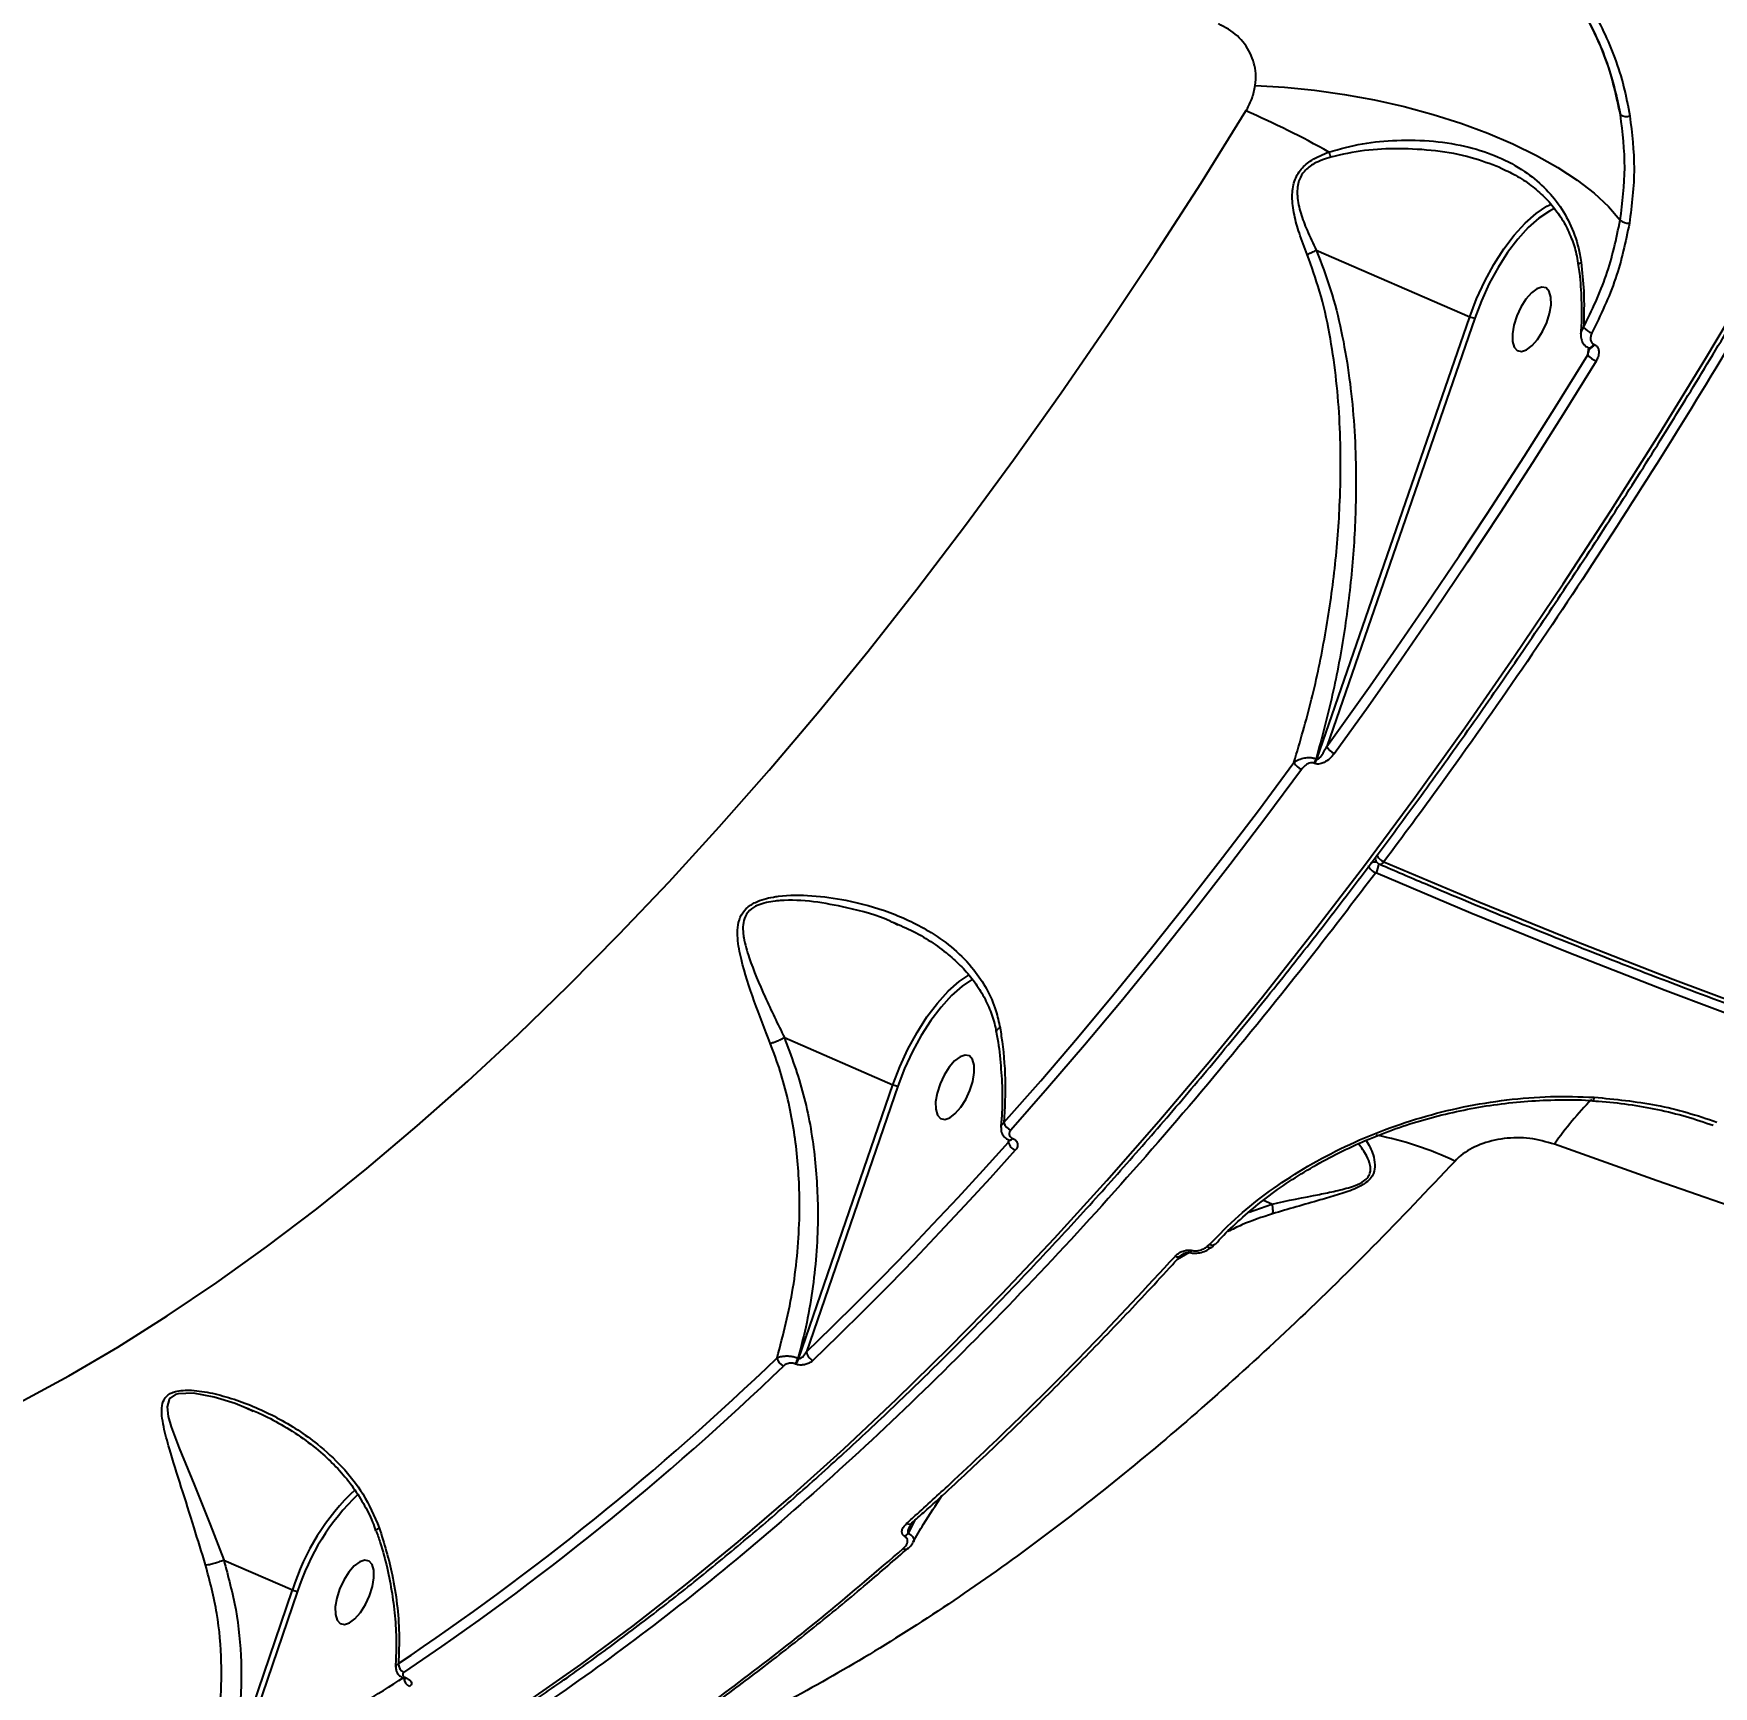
# Model space of a CAD drawing. Header units: millimetres. Extents: x -4153 to 4002, y -5023 to 3197.
# Drawn here: x -69.8 to 149.3, y -2359.2 to -2143.7 of the extents above; entities that cross this region are included whole.
import ezdxf

# ---------------------------------------------------------------- set-up
doc = ezdxf.new("R2010")
doc.units = ezdxf.units.MM
for name, color, linetype in [('DIKOM_ОБЪЕКТ', 7, 'Continuous'), ('DIKOM_РАЗМЕР_ЗОНА', 7, 'Continuous'), ('DIKOM_РАЗМЕР_ОБЪЕКТА', 7, 'Continuous')]:
    doc.layers.add(name, color=color, linetype=linetype)
doc.styles.add('style1', font='arialbd.ttf', dxfattribs={"width": 0.8})
doc.dimstyles.new('1-50', dxfattribs={"dimtxt": 300, "dimasz": 200, "dimexe": 100, "dimexo": 0, "dimgap": 100, "dimtad": 1, "dimtxsty": 'style1', "dimcen": 200, "dimclrd": 7, "dimclre": 7, "dimclrt": 7, "dimadec": 1, "dimazin": 2, "dimtfac": 1, "dimtmove": 0, "dimatfit": 2, "dimfxl": 0, "dimlwd": 25, "dimlwe": 18, "dimarcsym": 0})

# ---------------------------------------------------------------- blocks, each defined once
blk = doc.blocks.new('*D9')
at = {"layer": 'Defpoints', "color": 0, "transparency": 16777216}
for p in [(2370.19, 1747.32), (-2106.31, -2974.61), (1195.51, -2974.61)]:
    blk.add_point(p, dxfattribs=at)
at = {"layer": 'DIKOM_РАЗМЕР_ОБЪЕКТА', "color": 7, "lineweight": 18, "transparency": 16777216}
for p, q in [((2370.19, 1747.32), (-2206.31, 1747.32)), ((1195.51, -2974.61), (-2206.31, -2974.61))]:
    blk.add_line(p, q, dxfattribs=at)
at = {"layer": 'DIKOM_РАЗМЕР_ОБЪЕКТА', "color": 7, "lineweight": 25, "transparency": 16777216}
blk.add_line((-2106.31, 1547.32), (-2106.31, -2774.61), dxfattribs=at)
at = {"layer": 'DIKOM_РАЗМЕР_ОБЪЕКТА', "color": 7, "transparency": 16777216}
for points in [[(-2139.64, 1547.32), (-2072.98, 1547.32), (-2106.31, 1747.32)], [(-2139.64, -2774.61), (-2072.98, -2774.61), (-2106.31, -2974.61)]]:
    blk.add_solid(points, dxfattribs=at)
at = {"layer": 'DIKOM_РАЗМЕР_ОБЪЕКТА', "color": 7, "transparency": 16777216, "insert": (-2359.48, -612.26), "char_height": 300, "attachment_point": 5, "rotation": 90, "style": 'style1'}
blk.add_mtext('{\\fArial|b0|i0|c204|p34;4700}', dxfattribs=at)
blk = doc.blocks.new('*D10')
at = {"layer": 'Defpoints', "color": 0, "transparency": 16777216}
for p in [(4001.69, -909.96), (-3216.31, -1859.46), (4001.69, -4923)]:
    blk.add_point(p, dxfattribs=at)
at = {"layer": 'DIKOM_РАЗМЕР_ЗОНА', "color": 7, "lineweight": 18, "transparency": 16777216}
for p, q in [((4001.69, -909.96), (4001.69, -5023)), ((-3216.31, -1859.46), (-3216.31, -5023))]:
    blk.add_line(p, q, dxfattribs=at)
at = {"layer": 'DIKOM_РАЗМЕР_ЗОНА', "color": 7, "lineweight": 25, "transparency": 16777216}
blk.add_line((-3016.31, -4923), (3801.69, -4923), dxfattribs=at)
at = {"layer": 'DIKOM_РАЗМЕР_ЗОНА', "color": 7, "transparency": 16777216}
for points in [[(-3016.31, -4889.67), (-3016.31, -4956.33), (-3216.31, -4923)], [(3801.69, -4889.67), (3801.69, -4956.33), (4001.69, -4923)]]:
    blk.add_solid(points, dxfattribs=at)
at = {"layer": 'DIKOM_РАЗМЕР_ЗОНА', "color": 7, "transparency": 16777216, "insert": (392.69, -4669.83), "char_height": 300, "attachment_point": 5, "style": 'style1'}
blk.add_mtext('{\\fArial|b0|i0|c204|p34;7200}', dxfattribs=at)
blk = doc.blocks.new('*D11')
at = {"layer": 'Defpoints', "color": 0, "transparency": 16777216}
for p in [(2631.36, 3197.31), (-3702.81, -4429.79), (2071.05, -4429.79)]:
    blk.add_point(p, dxfattribs=at)
at = {"layer": 'DIKOM_РАЗМЕР_ЗОНА', "color": 7, "lineweight": 18, "transparency": 16777216}
for p, q in [((2631.36, 3197.31), (-3802.81, 3197.31)), ((2071.05, -4429.79), (-3802.81, -4429.79))]:
    blk.add_line(p, q, dxfattribs=at)
at = {"layer": 'DIKOM_РАЗМЕР_ЗОНА', "color": 7, "lineweight": 25, "transparency": 16777216}
blk.add_line((-3702.81, 2997.31), (-3702.81, -4229.79), dxfattribs=at)
at = {"layer": 'DIKOM_РАЗМЕР_ЗОНА', "color": 7, "transparency": 16777216}
for points in [[(-3736.14, 2997.31), (-3669.48, 2997.31), (-3702.81, 3197.31)], [(-3736.14, -4229.79), (-3669.48, -4229.79), (-3702.81, -4429.79)]]:
    blk.add_solid(points, dxfattribs=at)
at = {"layer": 'DIKOM_РАЗМЕР_ЗОНА', "color": 7, "transparency": 16777216, "insert": (-3955.98, -616.24), "char_height": 300, "attachment_point": 5, "rotation": 90, "style": 'style1'}
blk.add_mtext('{\\fArial|b0|i0|c204|p34;7600}', dxfattribs=at)
blk = doc.blocks.new('*D12')
at = {"layer": 'Defpoints', "color": 0, "transparency": 16777216}
for p in [(-1688.31, 690.56), (2486.69, 690.56), (-1688.31, -3442.2)]:
    blk.add_point(p, dxfattribs=at)
at = {"layer": 'DIKOM_РАЗМЕР_ОБЪЕКТА', "color": 7, "lineweight": 18, "transparency": 16777216}
for p, q in [((-1688.31, 690.56), (-1688.31, -3542.2)), ((2486.69, 690.56), (2486.69, -3542.2))]:
    blk.add_line(p, q, dxfattribs=at)
at = {"layer": 'DIKOM_РАЗМЕР_ОБЪЕКТА', "color": 7, "lineweight": 25, "transparency": 16777216}
blk.add_line((2286.69, -3442.2), (-1488.31, -3442.2), dxfattribs=at)
at = {"layer": 'DIKOM_РАЗМЕР_ОБЪЕКТА', "color": 7, "transparency": 16777216}
for points in [[(-1488.31, -3408.87), (-1488.31, -3475.54), (-1688.31, -3442.2)], [(2286.69, -3408.87), (2286.69, -3475.54), (2486.69, -3442.2)]]:
    blk.add_solid(points, dxfattribs=at)
at = {"layer": 'DIKOM_РАЗМЕР_ОБЪЕКТА', "color": 7, "transparency": 16777216, "insert": (399.19, -3189.03), "char_height": 300, "attachment_point": 5, "style": 'style1'}
blk.add_mtext('{\\fArial|b0|i0|c204|p34;4175}', dxfattribs=at)

msp = doc.modelspace()

# ---------------------------------------------------------------- linework, layer by layer
at = {"layer": 'DIKOM_ОБЪЕКТ', "color": 7, "linetype": 'Continuous'}
for p, q in [((127.75, -2166.137), (128.154, -2165.937)), ((97.465, -2171.99), (117.477, -2180.657)), ((97.537, -2238.34), (117.477, -2180.657)), ((118.121, -2180.843), (98.823, -2236.671)), ((132.875, -2185.633), (133.009, -2184.732)), ((132.985, -2184.721), (133.057, -2184.752)), ((133.047, -2184.75), (133.057, -2184.753)), ((133.057, -2184.752), (133.081, -2184.761)), ((133.643, -2184.249), (133.715, -2184.281)), ((97.248, -2238.902), (97.147, -2238.859)), ((97.437, -2238.297), (97.537, -2238.34)), ((42.902, -2259.979), (42.224, -2259.638)), ((28.098, -2274.644), (42.26, -2280.778)), ((29.983, -2316.446), (42.26, -2280.778)), ((42.905, -2280.962), (30.979, -2315.61)), ((133.537, -2282.794), (133.533, -2282.794)), ((57.313, -2288.281), (57.358, -2287.971)), ((57.374, -2288.003), (57.401, -2288.015)), ((57.852, -2287.778), (57.879, -2287.79)), ((88.705, -2297.377), (91.677, -2296.34)), ((91.677, -2296.34), (90.564, -2295.857)), ((83.247, -2301.889), (83.575, -2301.59)), ((80.896, -2302.647), (79.302, -2303.586)), ((29.531, -2317.197), (29.446, -2317.16)), ((29.898, -2316.409), (29.983, -2316.446)), ((-41.18, -2323.387), (-42.105, -2322.973)), ((45.114, -2337.562), (44.233, -2339.232)), ((44.272, -2341.218), (44.303, -2341.188)), ((-45.024, -2342.747), (-36.039, -2346.638)), ((-44.423, -2371.141), (-36.039, -2346.638)), ((-35.393, -2346.821), (-43.626, -2370.88)), ((-21.532, -2358.181), (-21.486, -2358.201)), ((-21.243, -2358.123), (-21.198, -2358.143))]:
    msp.add_line(p, q, dxfattribs=at)
at = {"layer": 'DIKOM_ОБЪЕКТ', "color": 7, "linetype": 'Continuous', "flags": 128}
for points in [[(89.506, -2150.53), (93.333, -2150.742), (97.226, -2151.126), (101.147, -2151.679), (105.056, -2152.395), (108.915, -2153.268), (112.687, -2154.288), (116.334, -2155.445), (119.819, -2156.729), (123.109, -2158.126), (126.171, -2159.623), (128.975, -2161.204), (131.493, -2162.855), (133.7, -2164.559), (135.575, -2166.299), (137.099, -2168.057)], [(-71.557, -2322.151), (-65.221, -2318.721), (-58.834, -2314.978), (-52.401, -2310.926), (-45.93, -2306.567), (-39.425, -2301.906), (-32.894, -2296.947), (-26.341, -2291.695), (-19.773, -2286.155), (-13.196, -2280.332), (-6.617, -2274.231), (-0.04, -2267.859), (6.526, -2261.22), (13.077, -2254.321), (19.606, -2247.169), (26.108, -2239.77), (32.576, -2232.132), (39.004, -2224.26), (45.386, -2216.163), (51.716, -2207.848), (57.989, -2199.323), (64.198, -2190.595), (70.338, -2181.673), (76.403, -2172.566), (82.387, -2163.281), (88.285, -2153.827)], [(117.477, -2180.657), (118.373, -2178.309), (119.427, -2176.02), (120.615, -2173.843), (121.909, -2171.829), (123.279, -2170.024), (124.692, -2168.472), (126.117, -2167.209), (127.518, -2166.263), (127.75, -2166.137)], [(128.565, -2166.527), (127.858, -2166.884), (126.498, -2167.801), (125.117, -2169.027), (123.747, -2170.532), (122.418, -2172.282), (121.164, -2174.235), (120.012, -2176.347), (118.99, -2178.566), (118.121, -2180.843)], [(-5.246, -2361.12), (1.546, -2356.373), (8.366, -2351.329), (15.211, -2345.991), (22.074, -2340.363), (28.949, -2334.45), (35.831, -2328.257), (42.714, -2321.79), (49.591, -2315.054), (56.458, -2308.054), (63.308, -2300.797), (70.136, -2293.289), (76.936, -2285.535), (83.702, -2277.542), (90.428, -2269.318), (97.109, -2260.869), (103.739, -2252.201), (110.313, -2243.324), (116.825, -2234.243), (123.27, -2224.967), (129.641, -2215.503), (135.934, -2205.86), (142.144, -2196.045), (148.265, -2186.067), (154.293, -2175.935)], [(123.231, -2181.754), (123.04, -2182.887), (123.053, -2183.867), (123.269, -2184.613), (123.671, -2185.065), (124.226, -2185.187), (124.89, -2184.969), (125.607, -2184.428), (126.321, -2183.609), (126.974, -2182.577), (127.512, -2181.417), (127.892, -2180.222), (128.083, -2179.088), (128.069, -2178.109), (127.853, -2177.363), (127.451, -2176.911), (126.896, -2176.789), (126.233, -2177.007), (125.515, -2177.547), (124.801, -2178.367), (124.149, -2179.399), (123.611, -2180.559), (123.231, -2181.754)], [(119.621, -2206.525), (120.371, -2205.38), (124.577, -2198.874), (128.746, -2192.29), (132.875, -2185.633)], [(132.986, -2184.722), (133.035, -2184.735), (133.174, -2184.715), (133.331, -2184.622), (133.491, -2184.462), (133.643, -2184.249)], [(133.081, -2184.761), (133.107, -2184.766), (133.247, -2184.747), (133.403, -2184.653), (133.563, -2184.494), (133.715, -2184.281)], [(133.959, -2186.44), (129.82, -2193.114), (125.641, -2199.713), (121.424, -2206.234), (117.171, -2212.677), (112.882, -2219.037), (108.561, -2225.312), (104.208, -2231.501), (99.825, -2237.601)], [(104.488, -2228.763), (107.538, -2224.412), (111.849, -2218.152), (116.127, -2211.807), (119.621, -2206.525)], [(98.823, -2236.671), (103.195, -2230.586), (104.488, -2228.763)], [(56.723, -2285.722), (61.523, -2280.255), (66.307, -2274.669), (71.072, -2268.966), (75.817, -2263.147), (80.54, -2257.216), (85.239, -2251.175), (89.91, -2245.026), (94.554, -2238.773)], [(95.536, -2239.666), (90.882, -2245.933), (86.2, -2252.095), (81.491, -2258.15), (76.758, -2264.094), (72.002, -2269.925), (67.226, -2275.641), (62.432, -2281.24), (57.621, -2286.718)], [(105.737, -2252.037), (105.773, -2252.049), (105.865, -2252.049), (105.967, -2252.013), (106.075, -2251.943), (106.186, -2251.841), (106.294, -2251.711)], [(106.294, -2251.711), (118.647, -2256.939), (131.199, -2262.039), (143.943, -2267.008), (156.87, -2271.843), (169.971, -2276.54), (183.239, -2281.096), (196.664, -2285.509), (210.238, -2289.775), (223.951, -2293.891), (237.796, -2297.856), (251.761, -2301.666), (265.84, -2305.319), (280.022, -2308.812), (294.298, -2312.144), (308.658, -2315.311), (323.093, -2318.313), (337.595, -2321.146), (352.152, -2323.81), (366.757, -2326.302), (375.445, -2327.699)], [(375.229, -2329.382), (366.457, -2327.972), (351.808, -2325.472), (337.207, -2322.801), (322.662, -2319.959), (308.183, -2316.948), (293.779, -2313.771), (279.46, -2310.43), (265.236, -2306.926), (251.115, -2303.262), (237.107, -2299.44), (223.221, -2295.464), (209.466, -2291.335), (195.851, -2287.056), (182.386, -2282.63), (169.078, -2278.06), (155.937, -2273.349), (142.971, -2268.499), (130.189, -2263.516), (117.599, -2258.4), (105.209, -2253.156)], [(42.26, -2280.778), (43.156, -2278.43), (44.21, -2276.141), (45.399, -2273.964), (46.693, -2271.949), (48.062, -2270.145), (49.476, -2268.593), (50.9, -2267.329), (52.193, -2266.446)], [(52.646, -2267.001), (52.642, -2267.004), (51.282, -2267.921), (49.902, -2269.146), (48.531, -2270.652), (47.203, -2272.401), (45.948, -2274.355), (44.796, -2276.466), (43.774, -2278.686), (42.905, -2280.962)], [(48.014, -2281.875), (47.823, -2283.008), (47.837, -2283.987), (48.053, -2284.733), (48.455, -2285.186), (49.01, -2285.308), (49.673, -2285.09), (50.391, -2284.549), (51.105, -2283.73), (51.757, -2282.698), (52.295, -2281.537), (52.675, -2280.342), (52.866, -2279.209), (52.853, -2278.23), (52.637, -2277.484), (52.235, -2277.031), (51.679, -2276.909), (51.016, -2277.127), (50.299, -2277.668), (49.585, -2278.487), (48.932, -2279.519), (48.394, -2280.68), (48.014, -2281.875)], [(133.701, -2282.411), (133.669, -2282.55), (133.635, -2282.661), (133.6, -2282.74), (133.564, -2282.785), (133.537, -2282.794)], [(30.979, -2315.61), (34.282, -2312.404), (37.583, -2309.138), (40.881, -2305.81), (44.176, -2302.422), (47.468, -2298.975), (50.755, -2295.468), (54.036, -2291.904), (57.313, -2288.281)], [(327.381, -2342.794), (312.568, -2339.891), (297.818, -2336.831), (283.137, -2333.615), (268.534, -2330.245), (254.016, -2326.724), (239.593, -2323.052), (225.271, -2319.233), (211.058, -2315.268), (196.963, -2311.159), (182.993, -2306.909), (169.156, -2302.52), (155.459, -2297.994), (141.91, -2293.334), (128.516, -2288.542)], [(58.215, -2289.334), (54.931, -2292.965), (51.642, -2296.538), (48.347, -2300.052), (45.048, -2303.508), (41.745, -2306.904), (38.439, -2310.24), (35.13, -2313.515), (31.819, -2316.728)], [(81.257, -2302.387), (81.138, -2302.547), (81.024, -2302.638), (80.923, -2302.653), (80.922, -2302.653)], [(83.247, -2301.889), (83.391, -2301.972), (83.525, -2302.022), (83.645, -2302.036), (83.745, -2302.013), (83.783, -2301.992)], [(84.243, -2301.573), (84.276, -2301.531), (84.276, -2301.53)], [(-42.105, -2322.973), (-43.52, -2322.339), (-46.247, -2321.497), (-48.957, -2321.009), (-50.96, -2321.079), (-51.314, -2321.187), (-52.003, -2321.645), (-52.137, -2321.825), (-52.392, -2322.757), (-52.257, -2324.028), (-51.87, -2325.392), (-50.836, -2328.155), (-48.891, -2332.902), (-46.799, -2338.097), (-45.027, -2342.745), (-45.026, -2342.747), (-45.026, -2342.747)], [(-30.284, -2347.735), (-30.475, -2348.868), (-30.462, -2349.848), (-30.246, -2350.594), (-29.844, -2351.046), (-29.289, -2351.168), (-28.625, -2350.95), (-27.908, -2350.409), (-27.194, -2349.59), (-26.542, -2348.558), (-26.004, -2347.398), (-25.624, -2346.202), (-25.433, -2345.069), (-25.446, -2344.09), (-25.662, -2343.344), (-26.064, -2342.892), (-26.619, -2342.77), (-27.283, -2342.988), (-28, -2343.528), (-28.714, -2344.348), (-29.366, -2345.379), (-29.904, -2346.54), (-30.284, -2347.735)]]:
    msp.add_lwpolyline(points, dxfattribs=at)
at = {"layer": 'DIKOM_ОБЪЕКТ', "color": 7, "linetype": 'Continuous'}
for centre, radius, start, end in [((38.838, -2267.199), 123.686, 60.84329, 66.43565), ((137.857, -2153.152), 1.403, 239.05132, 290.91856), ((109.971, -2155.201), 11.581, 200.12297, 203.63701), ((138.249, -2166.646), 1.821, 230.81338, 271.78803), ((118.421, -2178.593), 2.27, 245.42738, 262.41884), ((134.197, -2180.379), 2.522, 221.86551, 251.94146), ((134.923, -2184.017), 2.609, 218.28575, 248.30205), ((100.521, -2235.845), 1.889, 205.94971, 248.36259), ((96.268, -2237.874), 1.935, 207.6592, 247.77127), ((95.377, -2237.59), 2.177, 324.36756, 341.07291), ((95.487, -2237.64), 2.167, 324.35383, 341.14482), ((105.165, -2252.988), 1.231, 79.99656, 117.50363), ((105.772, -2251.216), 0.626, 173.66009, 195.13732), ((106.133, -2251.119), 1, 195.10672, 246.6405), ((103.684, -2251.977), 1.928, 322.28117, 0.12346), ((106.965, -2250.027), 1.813, 203.90815, 248.27926), ((105.876, -2251.483), 1.801, 203.57791, 248.25607), ((43.189, -2278.749), 2.231, 245.40484, 262.69878), ((166.522, -2315.138), 46.388, 135.66212, 145.01576), ((58.232, -2285.265), 1.577, 196.8442, 247.2074), ((58.794, -2287.924), 1.524, 193.56565, 247.67753), ((57.446, -2287.537), 0.472, 261.62297, 329.27692), ((57.476, -2287.554), 0.466, 260.41165, 329.60344), ((96.835, -2330.442), 43.9, 64.76142, 78.90269), ((83.897, -2301.1), 0.586, 236.65941, 306.24258), ((79.402, -2302.649), 0.572, 236.30336, 309.76416), ((-223.519, -2056.243), 361.268, 303.85894, 313.9376), ((-223.266, -2056.703), 362.106, 303.85956, 313.93713), ((28.554, -2316.155), 1.418, 189.5687, 246.5074), ((28.045, -2315.806), 1.949, 315.96953, 341.97474), ((28.132, -2315.844), 1.946, 315.95179, 341.99247), ((32.365, -2315.443), 1.396, 186.86966, 246.97956), ((-7.425, -2355.443), 29.937, 133.09921, 162.89586), ((-6.465, -2356.089), 30.376, 133.90237, 162.23412), ((42.928, -2338.428), 1.533, 305.00004, 328.33361), ((44.353, -2337.449), 0.608, 239.15215, 309.3033), ((43.903, -2340.71), 0.627, 240.12162, 305.97134), ((-35.128, -2344.647), 2.19, 245.41274, 263.03768), ((-20.992, -2356.265), 1.247, 179.0385, 245.20201), ((-155.166, -2153.823), 244.039, 297.19765, 303.20895), ((-21.441, -2357.884), 0.311, 253.18673, 309.5608), ((-20.266, -2358.089), 1.251, 184.57464, 245.07743), ((-21.395, -2357.907), 0.308, 252.10866, 309.82569)]:
    msp.add_arc(centre, radius, start, end, dxfattribs=at)
for points, knots in [([(233.031, -1637.158), (233.051, -1637.176), (235.716, -1639.653), (240.466, -1645.662), (247.203, -1655.202), (253.193, -1665.974), (258.509, -1677.797), (263.131, -1690.679), (267.055, -1704.558), (270.265, -1719.371), (272.744, -1735.048), (274.477, -1751.55), (275.446, -1768.865), (275.666, -1786.949), (275.142, -1805.737), (273.878, -1825.142), (271.878, -1845.075), (269.142, -1865.477), (265.66, -1886.323), (261.452, -1907.571), (256.539, -1929.151), (250.943, -1950.962), (244.69, -1972.902), (237.794, -1994.904), (230.253, -2016.932), (222.093, -2038.949), (213.343, -2060.887), (204.047, -2082.644), (194.247, -2104.118), (184.446, -2124.254), (174.728, -2143.084), (165.17, -2160.657), (155.294, -2177.896), (145.144, -2194.726), (134.813, -2210.998), (124.327, -2226.67), (114.827, -2240.2), (108.765, -2248.379), (106.294, -2251.711)], [0, 0, 0, 0, 0.0002169, 0.0300512, 0.0598378, 0.0895308, 0.1192237, 0.1490104, 0.1788447, 0.2086791, 0.2384656, 0.2681586, 0.2978513, 0.3276374, 0.3574714, 0.3873053, 0.4170915, 0.4467843, 0.476477, 0.5062637, 0.5360977, 0.565932, 0.5957182, 0.6254114, 0.655104, 0.6848907, 0.7147246, 0.7445589, 0.7743451, 0.8040381, 0.829572, 0.8552417, 0.8809418, 0.9066416, 0.9323112, 0.9574958, 0.9826808, 1, 1, 1, 1]), ([(-96.432, -2394.537), (-96.015, -2394.549), (-93.808, -2394.611), (-89.713, -2394.431), (-84.149, -2393.984), (-78.485, -2393.218), (-72.736, -2392.163), (-66.904, -2390.813), (-60.994, -2389.169), (-55.011, -2387.233), (-48.959, -2385.007), (-42.843, -2382.491), (-36.668, -2379.689), (-30.438, -2376.603), (-24.158, -2373.234), (-17.834, -2369.586), (-11.469, -2365.661), (-5.068, -2361.462), (1.363, -2356.993), (7.82, -2352.257), (14.298, -2347.258), (20.792, -2342), (27.298, -2336.485), (33.81, -2330.72), (40.324, -2324.708), (46.835, -2318.454), (53.338, -2311.962), (59.828, -2305.237), (66.3, -2298.285), (72.75, -2291.11), (79.173, -2283.719), (85.563, -2276.115), (91.917, -2268.307), (98.229, -2260.298), (104.495, -2252.095), (110.71, -2243.705), (116.869, -2235.134), (122.969, -2226.388), (129.003, -2217.473), (134.968, -2208.397), (140.86, -2199.166), (146.673, -2189.787), (152.404, -2180.267), (158.047, -2170.614), (163.6, -2160.834), (169.057, -2150.934), (173.825, -2142.039), (176.746, -2136.421), (177.915, -2134.173)], [0, 0, 0, 0, 0.0051793, 0.02739, 0.0496129, 0.0718476, 0.094093, 0.1163478, 0.1386107, 0.1608805, 0.1831557, 0.2054353, 0.2277184, 0.2500037, 0.2722902, 0.294578, 0.3168663, 0.3391542, 0.3614419, 0.3837289, 0.4060148, 0.4283, 0.4505842, 0.4728673, 0.4951492, 0.5174302, 0.5397103, 0.561989, 0.5842668, 0.6065436, 0.6288197, 0.6510948, 0.6733689, 0.6956427, 0.7179155, 0.7401876, 0.7624589, 0.7847299, 0.8070003, 0.8292702, 0.8515396, 0.8738085, 0.8960771, 0.9183452, 0.9406133, 0.9628808, 0.9851483, 1, 1, 1, 1]), ([(129.825, -2137.202), (130.661, -2138.412), (132.342, -2140.845), (134.39, -2144.968), (136.091, -2149.457), (136.786, -2152.716), (137.136, -2154.355)], [0, 0, 0, 0, 0.2373825, 0.4771522, 0.7370093, 1, 1, 1, 1]), ([(137.136, -2154.355), (136.611, -2151.937), (135.817, -2148.273), (133.861, -2143.703), (132.119, -2140.4), (130.706, -2138.373), (130.01, -2137.373)], [0, 0, 0, 0, 0.3951692, 0.5986778, 0.8021865, 1, 1, 1, 1]), ([(131.099, -2137.108), (131.808, -2138.129), (133.226, -2140.171), (134.981, -2143.478), (136.452, -2146.966), (137.623, -2150.629), (138.113, -2153.185), (138.358, -2154.463)], [0, 0, 0, 0, 0.1976753, 0.3953893, 0.5930916, 0.7965383, 1, 1, 1, 1]), ([(89.506, -2150.53), (89.548, -2150.002), (89.665, -2148.523), (88.977, -2146.199), (87.303, -2143.877), (85.579, -2142.928), (84.708, -2142.448)], [0, 0, 0, 0, 0.15296616, 0.42838705, 0.7114424, 1, 1, 1, 1]), ([(88.285, -2153.827), (88.314, -2153.779), (88.637, -2153.246), (89.168, -2152.16), (89.392, -2151.08), (89.506, -2150.53)], [0, 0, 0, 0, 0.046825, 0.5142758, 1, 1, 1, 1]), ([(137.099, -2168.057), (137.385, -2165.777), (137.963, -2161.163), (137.414, -2156.642), (137.136, -2154.355)], [0, 0, 0, 0, 0.494151, 1, 1, 1, 1]), ([(138.358, -2154.463), (138.635, -2156.746), (139.196, -2161.365), (138.605, -2166.081), (138.306, -2168.466)], [0, 0, 0, 0, 0.4941707, 1, 1, 1, 1]), ([(99.098, -2159.185), (100.557, -2158.778), (103.477, -2157.963), (108.113, -2157.59), (112.787, -2157.677), (117.241, -2158.414), (121.229, -2159.739), (124.521, -2161.511), (127.217, -2163.71), (129.343, -2166.226), (130.936, -2169.182), (131.723, -2171.712), (131.955, -2173.214), (132.007, -2173.551)], [0, 0, 0, 0, 0.1039365, 0.2080565, 0.3213707, 0.4346172, 0.5351347, 0.6355722, 0.7202654, 0.8049003, 0.8901527, 0.9753358, 1, 1, 1, 1]), ([(96.272, -2172.532), (95.917, -2171.611), (95.262, -2169.907), (94.549, -2167.391), (94.243, -2165.111), (94.478, -2163.033), (95.404, -2161.366), (96.992, -2160.041), (98.33, -2159.498), (99.098, -2159.185)], [0, 0, 0, 0, 0.1839929, 0.3401707, 0.4956654, 0.6241947, 0.737472, 0.849224, 1, 1, 1, 1]), ([(99.362, -2159.844), (98.621, -2160.086), (97.35, -2160.501), (95.922, -2161.57), (95.351, -2162.498), (94.988, -2163.574), (94.923, -2165.086), (95.396, -2167.19), (96.288, -2169.536), (97.049, -2171.122), (97.465, -2171.99)], [0, 0, 0, 0, 0.1504076, 0.2579106, 0.3420829, 0.3655585, 0.4905028, 0.6488102, 0.8079243, 1, 1, 1, 1]), ([(121.395, -2161.214), (120.171, -2160.75), (117.515, -2159.742), (113.052, -2158.946), (108.371, -2158.696), (103.747, -2158.868), (100.823, -2159.519), (99.362, -2159.844)], [0, 0, 0, 0, 0.18283441, 0.39683515, 0.61096377, 0.80566372, 1, 1, 1, 1]), ([(121.395, -2161.222), (122.087, -2161.536), (123.531, -2162.192), (125.481, -2163.485), (127.255, -2165.015), (128.747, -2166.729), (129.947, -2168.602), (130.842, -2170.613), (131.412, -2172.417), (131.563, -2173.588), (131.618, -2174.008)], [0, 0, 0, 0, 0.1316391, 0.2747959, 0.4141035, 0.550315, 0.6809735, 0.8076979, 0.9309605, 1, 1, 1, 1]), ([(132.32, -2182.061), (133.396, -2179.824), (135.577, -2175.291), (136.587, -2170.489), (137.099, -2168.057)], [0, 0, 0, 0, 0.493761, 1, 1, 1, 1]), ([(138.306, -2168.466), (137.797, -2170.889), (136.766, -2175.797), (134.542, -2180.43), (133.416, -2182.776)], [0, 0, 0, 0, 0.4937648, 1, 1, 1, 1]), ([(94.554, -2238.773), (95.356, -2236.039), (96.959, -2230.572), (98.707, -2222.105), (99.965, -2213.482), (100.695, -2204.014), (100.669, -2195.595), (100.06, -2188.309), (99.228, -2182.788), (98.048, -2177.474), (96.841, -2174.115), (96.272, -2172.532)], [0, 0, 0, 0, 0.1269766, 0.2539552, 0.3836731, 0.5133773, 0.6746753, 0.7565639, 0.8384298, 0.9238234, 1, 1, 1, 1]), ([(96.272, -2172.532), (96.31, -2172.518), (96.511, -2172.442), (96.929, -2172.267), (97.269, -2172.089), (97.457, -2171.99)], [0, 0, 0, 0, 0.0925776, 0.4977772, 1, 1, 1, 1]), ([(97.457, -2171.99), (98.116, -2173.689), (99.44, -2177.108), (100.772, -2182.495), (101.738, -2187.962), (102.342, -2193.505), (102.643, -2199.113), (102.657, -2205.694), (102.24, -2213.197), (101.205, -2221.627), (99.669, -2230.031), (98.181, -2235.541), (97.437, -2238.297)], [0, 0, 0, 0, 0.0822833, 0.1655656, 0.2475154, 0.3294918, 0.4129249, 0.4963681, 0.6209053, 0.7454529, 0.8727282, 1, 1, 1, 1]), ([(97.465, -2171.99), (97.464, -2171.99), (97.462, -2171.989), (97.459, -2171.989), (97.458, -2171.99), (97.457, -2171.99)], [0, 0, 0, 0, 0.4158475, 0.7564721, 1, 1, 1, 1]), ([(131.624, -2173.991), (131.676, -2174.327), (131.905, -2175.828), (132.043, -2178.458), (132.091, -2181.096), (131.969, -2182.544), (131.939, -2182.892)], [0, 0, 0, 0, 0.1108861, 0.4945212, 0.8787723, 1, 1, 1, 1]), ([(131.674, -2173.998), (131.664, -2173.981), (131.618, -2173.896), (131.737, -2173.746), (131.904, -2173.613), (131.994, -2173.56), (132.007, -2173.551)], [0, 0, 0, 0, 0.1294864, 0.6366385, 0.9436057, 1, 1, 1, 1]), ([(132.007, -2173.551), (132.143, -2174.808), (132.453, -2177.687), (132.368, -2180.485), (132.32, -2182.061)], [0, 0, 0, 0, 0.4365596, 1, 1, 1, 1]), ([(131.967, -2182.92), (131.973, -2183.159), (131.984, -2183.611), (132.286, -2184.196), (132.642, -2184.577), (132.917, -2184.667), (132.998, -2184.693)], [0, 0, 0, 0, 0.3242496, 0.6131499, 0.886219, 1, 1, 1, 1]), ([(131.982, -2182.917), (131.997, -2182.771), (132.028, -2182.476), (132.222, -2182.201), (132.32, -2182.061)], [0, 0, 0, 0, 0.4946227, 1, 1, 1, 1]), ([(133.416, -2182.776), (133.352, -2182.923), (133.225, -2183.214), (133.207, -2183.633), (133.308, -2183.955), (133.463, -2184.154), (133.592, -2184.223), (133.643, -2184.249)], [0, 0, 0, 0, 0.2718751, 0.5387899, 0.7375733, 0.8965792, 1, 1, 1, 1]), ([(132.875, -2185.633), (132.92, -2185.498), (132.991, -2185.282), (133.02, -2185.054), (133.031, -2184.969)], [0, 0, 0, 0, 0.6242424, 1, 1, 1, 1]), ([(133.036, -2184.739), (133.033, -2184.735), (133.025, -2184.724), (133.05, -2184.811), (133.058, -2184.903), (133.04, -2184.968), (133.039, -2184.97)], [0, 0, 0, 0, 0.1949749, 0.5756603, 0.9848683, 1, 1, 1, 1]), ([(133.715, -2184.281), (133.822, -2184.343), (134.037, -2184.468), (134.248, -2184.816), (134.342, -2185.305), (134.251, -2185.887), (134.051, -2186.266), (133.959, -2186.44)], [0, 0, 0, 0, 0.1522431, 0.3040171, 0.5079865, 0.7731944, 1, 1, 1, 1]), ([(97.537, -2238.34), (97.552, -2238.344), (97.586, -2238.353), (97.658, -2238.335), (97.813, -2238.245), (98.286, -2237.729), (98.582, -2237.145), (98.823, -2236.671)], [0, 0, 0, 0, 0.0233135, 0.0519938, 0.1042774, 0.2734189, 1, 1, 1, 1]), ([(94.554, -2238.773), (94.752, -2238.636), (95.141, -2238.367), (95.879, -2238.158), (96.52, -2238.114), (97.029, -2238.162), (97.298, -2238.251), (97.437, -2238.297)], [0, 0, 0, 0, 0.2736408, 0.5372419, 0.7207857, 0.8565192, 1, 1, 1, 1]), ([(97.147, -2238.859), (97.077, -2238.837), (96.936, -2238.794), (96.659, -2238.824), (96.301, -2238.957), (95.887, -2239.243), (95.657, -2239.52), (95.536, -2239.666)], [0, 0, 0, 0, 0.1189775, 0.2374393, 0.4123118, 0.6910301, 1, 1, 1, 1]), ([(99.825, -2237.601), (99.631, -2237.835), (99.26, -2238.283), (98.589, -2238.742), (98.012, -2238.953), (97.575, -2239), (97.357, -2238.935), (97.248, -2238.902)], [0, 0, 0, 0, 0.3089597, 0.5923763, 0.7697813, 0.8845354, 1, 1, 1, 1]), ([(105.209, -2253.156), (102.721, -2256.423), (96.019, -2265.224), (84.942, -2278.907), (71.985, -2293.95), (58.794, -2308.228), (45.412, -2321.671), (31.88, -2334.208), (18.496, -2345.564), (5.303, -2355.726), (-7.662, -2364.711), (-20.61, -2372.665), (-33.495, -2379.513), (-46.269, -2385.209), (-58.648, -2389.615), (-70.612, -2392.784), (-82.091, -2394.622), (-90.388, -2395.389), (-94.707, -2395.146), (-95.465, -2395.103)], [0, 0, 0, 0, 0.0369366, 0.0995097, 0.162131, 0.2247044, 0.2890949, 0.3535379, 0.4179286, 0.4805017, 0.5431232, 0.6056961, 0.6700866, 0.73453, 0.7989206, 0.8614936, 0.9241148, 0.986688, 1, 1, 1, 1]), ([(105.737, -2252.037), (107.705, -2252.882), (113.413, -2255.333), (122.992, -2259.31), (134.521, -2263.93), (146.21, -2268.438), (158.048, -2272.834), (170.031, -2277.115), (182.152, -2281.278), (194.404, -2285.322), (206.781, -2289.243), (219.275, -2293.041), (231.881, -2296.713), (244.59, -2300.257), (257.397, -2303.67), (270.295, -2306.953), (283.275, -2310.101), (296.332, -2313.114), (309.458, -2315.99), (322.645, -2318.728), (335.888, -2321.326), (349.179, -2323.781), (362.345, -2326.075), (371.094, -2327.475), (375.387, -2328.162)], [0, 0, 0, 0, 0.0244921, 0.071031, 0.1175695, 0.1641071, 0.2106442, 0.2571802, 0.303716, 0.3502518, 0.3967859, 0.4433205, 0.489854, 0.536388, 0.5829209, 0.6294539, 0.6759861, 0.7225183, 0.7690504, 0.8155814, 0.862113, 0.9086448, 0.9551758, 1, 1, 1, 1]), ([(26.263, -2275.382), (25.541, -2273.538), (24.076, -2269.8), (22.598, -2265.277), (21.984, -2262.12), (21.968, -2260.28), (22.26, -2258.943), (23.039, -2257.772), (24.516, -2256.799), (26.052, -2256.393), (28.515, -2256.038), (31.724, -2256.045), (36.635, -2256.717), (41.957, -2258.202), (46.678, -2260.445), (50.297, -2263.061), (52.728, -2265.542), (54.546, -2268.27), (55.68, -2270.841), (56.063, -2272.625), (56.223, -2273.372)], [0, 0, 0, 0, 0.0952084, 0.1929562, 0.2447991, 0.2710689, 0.2981706, 0.3242899, 0.350387, 0.3910744, 0.4019426, 0.4719648, 0.5438108, 0.6393954, 0.7378515, 0.7988531, 0.8613652, 0.9113768, 0.9628371, 1, 1, 1, 1]), ([(42.224, -2259.638), (42.147, -2259.6), (40.295, -2258.66), (36.773, -2257.799), (31.925, -2256.817), (28.758, -2256.679), (26.331, -2256.888), (24.866, -2257.177), (23.464, -2258.023), (22.819, -2259.06), (22.645, -2260.208), (22.715, -2261.065), (22.931, -2262.406), (23.721, -2265.033), (25.513, -2269.327), (27.236, -2272.871), (28.098, -2274.644)], [0, 0, 0, 0, 0.0066238, 0.1607459, 0.2720733, 0.3829783, 0.3995552, 0.4601919, 0.4977137, 0.5350871, 0.5709116, 0.6069659, 0.6146228, 0.6947855, 0.8473375, 1, 1, 1, 1]), ([(42.254, -2259.595), (43.159, -2259.984), (44.983, -2260.768), (47.482, -2262.26), (49.653, -2263.891), (51.454, -2265.59), (52.938, -2267.376), (54.17, -2269.32), (55.084, -2271.419), (55.587, -2272.949), (55.693, -2273.794), (55.706, -2273.89)], [0, 0, 0, 0, 0.1407316, 0.2836873, 0.4201876, 0.537434, 0.648783, 0.7661718, 0.8791083, 0.9862089, 1, 1, 1, 1]), ([(56.223, -2273.372), (56.204, -2273.382), (56.05, -2273.461), (55.828, -2273.619), (55.689, -2273.79), (55.735, -2273.867), (55.745, -2273.884)], [0, 0, 0, 0, 0.0562378, 0.453344, 0.8808298, 1, 1, 1, 1]), ([(55.725, -2273.885), (55.726, -2273.891), (55.977, -2275.081), (56.257, -2277.448), (56.518, -2280.964), (56.536, -2283.947), (56.375, -2285.711), (56.317, -2286.353)], [0, 0, 0, 0, 0.0014172, 0.2791417, 0.5586186, 0.8394507, 1, 1, 1, 1]), ([(56.223, -2273.372), (56.28, -2273.729), (56.632, -2275.963), (57.022, -2280.149), (56.824, -2283.84), (56.723, -2285.722)], [0, 0, 0, 0, 0.0849923, 0.5334759, 1, 1, 1, 1]), ([(26.263, -2275.382), (26.324, -2275.365), (26.522, -2275.311), (26.94, -2275.171), (27.524, -2274.937), (27.905, -2274.742), (28.095, -2274.644)], [0, 0, 0, 0, 0.10746953, 0.34945729, 0.67475423, 1, 1, 1, 1]), ([(27.155, -2316.391), (27.932, -2313.38), (29.107, -2308.828), (29.853, -2302.555), (30.17, -2296.848), (29.924, -2290.174), (28.909, -2283.901), (27.604, -2278.973), (26.71, -2276.579), (26.263, -2275.382)], [0, 0, 0, 0, 0.2227143, 0.3367318, 0.4507471, 0.6310038, 0.813279, 0.9066466, 1, 1, 1, 1]), ([(28.098, -2274.644), (28.098, -2274.644), (28.097, -2274.644), (28.096, -2274.644), (28.095, -2274.644), (28.095, -2274.644)], [0, 0, 0, 0, 0.4313927, 0.7810684, 1, 1, 1, 1]), ([(28.095, -2274.644), (28.993, -2277.082), (30.811, -2282.02), (32.157, -2289.866), (32.544, -2296.734), (32.334, -2302.456), (31.848, -2307.136), (31.07, -2311.808), (30.289, -2314.875), (29.898, -2316.409)], [0, 0, 0, 0, 0.1852061, 0.3752223, 0.5580256, 0.6672725, 0.7765253, 0.8882589, 1, 1, 1, 1]), ([(83.575, -2301.59), (84.797, -2300.331), (87.149, -2297.911), (91.305, -2294.63), (95.733, -2291.701), (100.544, -2289.091), (105.677, -2286.851), (111.063, -2285.012), (116.628, -2283.606), (122.306, -2282.693), (128.03, -2282.23), (131.813, -2282.351), (133.701, -2282.411)], [0, 0, 0, 0, 0.1070836, 0.2059734, 0.3051848, 0.4040765, 0.5033372, 0.6029166, 0.7021777, 0.801346, 0.900835, 1, 1, 1, 1]), ([(133.701, -2282.411), (136.431, -2282.679), (140.565, -2283.084), (145.855, -2284.359), (148.419, -2285.226), (149.701, -2285.659)], [0, 0, 0, 0, 0.4927679, 0.7463779, 1, 1, 1, 1]), ([(84.323, -2301.574), (84.487, -2301.385), (85.367, -2300.372), (87.216, -2298.615), (89.867, -2296.326), (92.764, -2294.164), (95.856, -2292.143), (99.118, -2290.287), (102.521, -2288.614), (106.034, -2287.137), (109.65, -2285.867), (113.368, -2284.802), (117.193, -2283.944), (121.107, -2283.304), (125.08, -2282.886), (129.071, -2282.731), (131.898, -2282.73), (133.368, -2282.854), (133.526, -2282.867)], [0, 0, 0, 0, 0.0159806, 0.0858932, 0.1561685, 0.2265977, 0.2968779, 0.3667817, 0.4361214, 0.5047656, 0.572602, 0.6408037, 0.709824, 0.7795686, 0.8498817, 0.9205815, 0.9914564, 1, 1, 1, 1]), ([(133.531, -2282.892), (133.779, -2282.902), (135.34, -2282.966), (138.172, -2283.323), (141.994, -2283.981), (145.709, -2284.882), (148.072, -2285.677), (149.243, -2286.072)], [0, 0, 0, 0, 0.0450783, 0.2837015, 0.523431, 0.7637711, 1, 1, 1, 1]), ([(56.376, -2286.368), (56.362, -2286.477), (56.32, -2286.805), (56.533, -2287.32), (56.91, -2287.772), (57.244, -2287.922), (57.385, -2287.986)], [0, 0, 0, 0, 0.1609629, 0.48282, 0.7807822, 1, 1, 1, 1]), ([(56.382, -2286.359), (56.384, -2286.277), (56.39, -2286.049), (56.592, -2285.85), (56.723, -2285.722)], [0, 0, 0, 0, 0.3563713, 1, 1, 1, 1]), ([(57.621, -2286.718), (57.559, -2286.805), (57.434, -2286.978), (57.405, -2287.265), (57.501, -2287.524), (57.676, -2287.693), (57.811, -2287.759), (57.852, -2287.778)], [0, 0, 0, 0, 0.2336439, 0.4673095, 0.6955235, 0.9086724, 1, 1, 1, 1]), ([(57.313, -2288.281), (57.354, -2288.201), (57.399, -2288.112), (57.411, -2288.017), (57.412, -2288.008)], [0, 0, 0, 0, 0.9011215, 1, 1, 1, 1]), ([(57.398, -2288.016), (57.411, -2288.021), (57.453, -2288.038), (57.466, -2288.056), (57.461, -2288.048), (57.46, -2288.046)], [0, 0, 0, 0, 0.2441049, 0.7976212, 1, 1, 1, 1]), ([(57.879, -2287.79), (57.939, -2287.819), (58.136, -2287.915), (58.391, -2288.161), (58.535, -2288.537), (58.491, -2288.956), (58.307, -2289.208), (58.215, -2289.334)], [0, 0, 0, 0, 0.0931622, 0.3039344, 0.5302033, 0.7651909, 1, 1, 1, 1]), ([(91.685, -2296.348), (91.688, -2296.347), (93.706, -2295.876), (96.482, -2295.364), (100.026, -2294.638), (101.935, -2294.168), (103.372, -2293.592), (104.176, -2292.962), (104.58, -2292.173), (104.517, -2291.181), (104.006, -2289.824), (103.356, -2288.988), (102.955, -2288.472)], [0, 0, 0, 0, 0.0003579, 0.3030058, 0.4068652, 0.5121292, 0.5784281, 0.6240824, 0.6697358, 0.7454786, 0.8430393, 1, 1, 1, 1]), ([(103.986, -2288.039), (104.323, -2288.643), (104.855, -2289.593), (105.156, -2291.124), (105.044, -2292.208), (104.527, -2293.077), (103.659, -2293.804), (102.189, -2294.52), (100.215, -2295.175), (96.616, -2296.194), (93.813, -2297.008), (91.75, -2297.608)], [0, 0, 0, 0, 0.16671092, 0.26268833, 0.34043749, 0.38952795, 0.43886464, 0.50762584, 0.6085852, 0.71194816, 1, 1, 1, 1]), ([(128.516, -2288.542), (127.461, -2288.241), (125.376, -2287.645), (121.961, -2287.689), (118.8, -2288.455), (116.678, -2289.629), (115.798, -2290.494), (115.554, -2290.733)], [0, 0, 0, 0, 0.2385139, 0.4713323, 0.6968014, 0.9159909, 1, 1, 1, 1]), ([(115.554, -2290.733), (111.975, -2294.513), (104.812, -2302.076), (94.017, -2312.58), (83.219, -2322.439), (72.294, -2331.686), (61.266, -2340.278), (50.161, -2348.161), (39.16, -2355.196), (27.928, -2361.578), (16.514, -2367.129), (5.703, -2371.566), (-1.045, -2373.576), (-4.044, -2374.468)], [0, 0, 0, 0, 0.0878499, 0.1758059, 0.2637614, 0.3516119, 0.4430651, 0.5346372, 0.6262086, 0.7176613, 0.8183039, 0.9192667, 1, 1, 1, 1]), ([(91.75, -2297.608), (90.408, -2298.051), (88.427, -2298.704), (86.53, -2299.63), (85.918, -2299.929)], [0, 0, 0, 0, 0.6774431, 1, 1, 1, 1]), ([(91.677, -2296.34), (91.678, -2296.34), (91.681, -2296.342), (91.684, -2296.345), (91.685, -2296.347), (91.685, -2296.348)], [0, 0, 0, 0, 0.3987976, 0.776513, 1, 1, 1, 1]), ([(91.685, -2296.348), (91.721, -2296.597), (91.788, -2297.055), (91.777, -2297.434), (91.754, -2297.584), (91.75, -2297.608)], [0, 0, 0, 0, 0.49948621, 0.9205065, 1, 1, 1, 1]), ([(79.084, -2303.125), (79.125, -2303.082), (79.323, -2302.876), (79.741, -2302.587), (80.319, -2302.377), (80.832, -2302.309), (81.115, -2302.361), (81.257, -2302.387)], [0, 0, 0, 0, 0.084382, 0.4026644, 0.6518509, 0.8255051, 1, 1, 1, 1]), ([(80.922, -2302.651), (80.925, -2302.653), (81.153, -2302.748), (81.692, -2302.767), (82.483, -2302.664), (83.215, -2302.391), (83.599, -2302.101), (83.768, -2301.973)], [0, 0, 0, 0, 0.0031029, 0.2474447, 0.5029763, 0.780465, 1, 1, 1, 1]), ([(81.257, -2302.387), (81.404, -2302.414), (81.698, -2302.468), (82.237, -2302.395), (82.779, -2302.208), (83.098, -2301.99), (83.247, -2301.889)], [0, 0, 0, 0, 0.2097603, 0.4182088, 0.7298917, 1, 1, 1, 1]), ([(83.661, -2302.081), (83.779, -2301.997), (83.995, -2301.844), (84.15, -2301.643), (84.22, -2301.552)], [0, 0, 0, 0, 0.546159, 1, 1, 1, 1]), ([(44.041, -2337.971), (44.417, -2337.635), (46.299, -2335.951), (51.196, -2331.481), (58.73, -2324.306), (68.542, -2314.487), (75.311, -2307.191), (79.084, -2303.125)], [0, 0, 0, 0, 0.0321576, 0.160792, 0.4182852, 0.6757751, 1, 1, 1, 1]), ([(44.724, -2337.905), (45.243, -2337.449), (47.939, -2335.078), (52.811, -2330.551), (59.326, -2324.324), (65.816, -2317.86), (72.284, -2311.156), (76.931, -2306.223), (79.417, -2303.459), (79.758, -2303.08)], [0, 0, 0, 0, 0.0443292, 0.2304303, 0.4160769, 0.6010555, 0.7856153, 0.9706051, 1, 1, 1, 1]), ([(79.774, -2303.099), (79.812, -2303.054), (79.918, -2302.932), (80.191, -2302.767), (80.485, -2302.664), (80.688, -2302.634), (80.813, -2302.633), (80.893, -2302.645), (80.939, -2302.657), (80.962, -2302.667), (80.966, -2302.669), (80.968, -2302.67)], [0, 0, 0, 0, 0.1748881, 0.4749204, 0.6595369, 0.7674184, 0.8360162, 0.8838711, 0.9274257, 0.9751528, 1, 1, 1, 1]), ([(27.155, -2316.391), (27.179, -2316.379), (27.34, -2316.298), (27.7, -2316.191), (28.272, -2316.133), (28.842, -2316.155), (29.403, -2316.242), (29.732, -2316.353), (29.898, -2316.409)], [0, 0, 0, 0, 0.0391537, 0.2683508, 0.4664086, 0.6436127, 0.819907, 1, 1, 1, 1]), ([(29.446, -2317.16), (29.363, -2317.132), (29.196, -2317.075), (28.903, -2317.066), (28.602, -2317.113), (28.293, -2317.228), (28.095, -2317.357), (28.002, -2317.443), (27.988, -2317.456)], [0, 0, 0, 0, 0.1674271, 0.3344863, 0.5091925, 0.7130043, 0.9577232, 1, 1, 1, 1]), ([(31.819, -2316.728), (31.8, -2316.746), (31.654, -2316.881), (31.34, -2317.088), (30.847, -2317.269), (30.372, -2317.341), (29.918, -2317.328), (29.66, -2317.241), (29.531, -2317.197)], [0, 0, 0, 0, 0.0391994, 0.2871892, 0.4951807, 0.670952, 0.8352089, 1, 1, 1, 1]), ([(29.983, -2316.446), (30.006, -2316.453), (30.051, -2316.466), (30.162, -2316.453), (30.316, -2316.381), (30.515, -2316.225), (30.737, -2315.984), (30.889, -2315.765), (30.968, -2315.629), (30.979, -2315.61)], [0, 0, 0, 0, 0.05529313, 0.10990919, 0.24377044, 0.41757719, 0.65182796, 0.95187804, 1, 1, 1, 1]), ([(-47.386, -2343.397), (-47.887, -2341.765), (-48.977, -2338.211), (-50.589, -2333.1), (-51.974, -2328.76), (-52.795, -2325.775), (-53.11, -2323.926), (-53.122, -2322.645), (-52.749, -2321.565), (-52.019, -2321.007), (-50.873, -2320.628), (-49.116, -2320.544), (-46.474, -2320.966), (-42.677, -2322.028), (-37.948, -2324.067), (-33.226, -2327.116), (-29.522, -2330.544), (-26.642, -2334.129), (-25.387, -2337.032), (-24.734, -2338.541)], [0, 0, 0, 0, 0.0790198, 0.1721786, 0.2680582, 0.3287303, 0.361058, 0.3938991, 0.4223307, 0.4513181, 0.4599431, 0.498991, 0.5446047, 0.5914336, 0.6876199, 0.7865793, 0.8546756, 0.9244456, 1, 1, 1, 1]), ([(-42.064, -2322.897), (-41.5, -2323.13), (-39.949, -2323.77), (-37.45, -2325.081), (-34.663, -2326.849), (-32.203, -2328.793), (-30.082, -2330.836), (-28.303, -2332.979), (-26.795, -2335.321), (-25.755, -2337.314), (-25.337, -2338.564), (-25.208, -2338.949)], [0, 0, 0, 0, 0.07655707, 0.21057046, 0.35355283, 0.49025044, 0.60295963, 0.72244615, 0.83873463, 0.95026873, 1, 1, 1, 1]), ([(44.855, -2340.449), (45.311, -2339.651), (46.507, -2337.559), (47.857, -2335.553), (48.692, -2334.313)], [0, 0, 0, 0, 0.3817337, 1, 1, 1, 1]), ([(-25.147, -2338.924), (-24.962, -2339.446), (-24.388, -2341.055), (-23.682, -2343.798), (-23.022, -2347.127), (-22.629, -2350.454), (-22.471, -2353.665), (-22.576, -2355.714), (-22.627, -2356.696)], [0, 0, 0, 0, 0.0878594, 0.2709781, 0.4556399, 0.6415039, 0.8281412, 1, 1, 1, 1]), ([(-25.08, -2338.903), (-25.091, -2338.892), (-25.131, -2338.849), (-25.007, -2338.728), (-24.843, -2338.609), (-24.757, -2338.555), (-24.734, -2338.541)], [0, 0, 0, 0, 0.1668202, 0.6565349, 0.912261, 1, 1, 1, 1]), ([(-24.734, -2338.541), (-24.109, -2340.577), (-23.091, -2343.891), (-22.376, -2348.52), (-22.069, -2352.412), (-22.182, -2354.952), (-22.239, -2356.244)], [0, 0, 0, 0, 0.3422116, 0.5572619, 0.7746115, 1, 1, 1, 1]), ([(43.808, -2339.684), (43.769, -2339.659), (43.644, -2339.578), (43.483, -2339.379), (43.404, -2339.06), (43.507, -2338.551), (43.829, -2338.201), (44.041, -2337.971)], [0, 0, 0, 0, 0.0555382, 0.1783846, 0.3495524, 0.5728985, 1, 1, 1, 1]), ([(44.485, -2338.231), (44.459, -2338.274), (44.355, -2338.448), (44.251, -2338.723), (44.182, -2339), (44.183, -2339.165), (44.223, -2339.219), (44.233, -2339.232)], [0, 0, 0, 0, 0.1350903, 0.53995, 0.8042497, 0.948945, 1, 1, 1, 1]), ([(44.233, -2339.232), (44.294, -2339.268), (44.491, -2339.383), (44.778, -2339.623), (44.98, -2339.957), (45.031, -2340.259), (44.901, -2340.406), (44.86, -2340.452)], [0, 0, 0, 0, 0.0920429, 0.2983487, 0.5602726, 0.8602683, 1, 1, 1, 1]), ([(44.477, -2338.226), (44.479, -2338.223), (44.49, -2338.196), (44.572, -2338.067), (44.696, -2337.964), (44.733, -2337.933)], [0, 0, 0, 0, 0.0784247, 0.7188394, 1, 1, 1, 1]), ([(3.663, -2371.586), (6.944, -2369.428), (13.508, -2365.112), (23.469, -2357.801), (33.498, -2349.932), (40.227, -2344.147), (43.591, -2341.254)], [0, 0, 0, 0, 0.2490996, 0.4981981, 0.7490992, 1, 1, 1, 1]), ([(4.327, -2371.491), (5.031, -2371.047), (7.867, -2369.26), (12.872, -2365.849), (19.337, -2361.26), (25.832, -2356.387), (32.347, -2351.248), (38.496, -2346.19), (42.476, -2342.725), (44.275, -2341.159)], [0, 0, 0, 0, 0.0536047, 0.2159057, 0.3783201, 0.5408109, 0.7033399, 0.8658624, 1, 1, 1, 1]), ([(43.591, -2341.254), (43.794, -2341.04), (44.094, -2340.722), (44.188, -2340.255), (44.114, -2339.965), (43.961, -2339.781), (43.843, -2339.706), (43.808, -2339.684)], [0, 0, 0, 0, 0.4385652, 0.6487015, 0.8192718, 0.9451846, 1, 1, 1, 1]), ([(44.264, -2341.209), (44.335, -2341.152), (44.583, -2340.949), (44.75, -2340.682), (44.869, -2340.49)], [0, 0, 0, 0, 0.2847665, 1, 1, 1, 1]), ([(-47.386, -2343.397), (-47.335, -2343.391), (-47.184, -2343.373), (-46.826, -2343.309), (-46.28, -2343.176), (-45.62, -2342.975), (-45.224, -2342.823), (-45.026, -2342.747)], [0, 0, 0, 0, 0.087319, 0.2536206, 0.5024321, 0.751188, 1, 1, 1, 1]), ([(-47.151, -2370.742), (-46.596, -2368.378), (-45.469, -2363.584), (-45.183, -2356.467), (-45.742, -2349.641), (-46.834, -2345.494), (-47.386, -2343.397)], [0, 0, 0, 0, 0.2625615, 0.5326656, 0.7636498, 1, 1, 1, 1]), ([(-45.026, -2342.747), (-45.026, -2342.746), (-45.025, -2342.746), (-45.025, -2342.747), (-45.024, -2342.747), (-45.024, -2342.747)], [0, 0, 0, 0, 0.3980873, 0.8914128, 1, 1, 1, 1]), ([(-45.024, -2342.747), (-44.44, -2344.887), (-43.258, -2349.22), (-42.614, -2356.248), (-42.832, -2363.661), (-43.931, -2368.605), (-44.488, -2371.112)], [0, 0, 0, 0, 0.23289087, 0.47130522, 0.73197318, 1, 1, 1, 1]), ([(-22.567, -2356.721), (-22.563, -2356.877), (-22.556, -2357.182), (-22.334, -2357.591), (-22.004, -2357.94), (-21.696, -2358.094), (-21.531, -2358.177)], [0, 0, 0, 0, 0.2385795, 0.4690923, 0.7162999, 1, 1, 1, 1]), ([(-22.546, -2356.702), (-22.543, -2356.637), (-22.535, -2356.466), (-22.352, -2356.33), (-22.239, -2356.244)], [0, 0, 0, 0, 0.3761336, 1, 1, 1, 1]), ([(-21.515, -2357.397), (-21.568, -2357.443), (-21.675, -2357.533), (-21.699, -2357.704), (-21.616, -2357.878), (-21.45, -2358.023), (-21.302, -2358.095), (-21.243, -2358.123)], [0, 0, 0, 0, 0.2143242, 0.428464, 0.6429408, 0.8577703, 1, 1, 1, 1]), ([(-21.49, -2358.201), (-21.456, -2358.216), (-21.379, -2358.25), (-21.329, -2358.289), (-21.329, -2358.289), (-21.329, -2358.289)], [0, 0, 0, 0, 0.3336326, 0.7480799, 1, 1, 1, 1]), ([(-21.198, -2358.143), (-21.111, -2358.185), (-20.891, -2358.291), (-20.642, -2358.508), (-20.517, -2358.767), (-20.553, -2359.023), (-20.713, -2359.157), (-20.793, -2359.224)], [0, 0, 0, 0, 0.1407383, 0.3552966, 0.5700438, 0.784949, 1, 1, 1, 1])]:
    msp.add_open_spline(points, degree=3, knots=knots, dxfattribs=at)

# ---------------------------------------------------------------- dimensions: what is measured, and where the dimension line sits
at = {"layer": 'DIKOM_РАЗМЕР_ЗОНА'}
dim = msp.add_linear_dim(base=(-3702.81, -4429.789), p1=(2631.356, 3197.305), p2=(2071.052, -4429.789), angle=90, text='{\\fArial|b0|i0|c204|p34;7600}', dimstyle='1-50', dxfattribs=at)
dim.commit()
dim.dimension.update_dxf_attribs({"geometry": '*D11', "text_midpoint": (-3702.81, -616.242), "dimtype": 160})
dim = msp.add_linear_dim(base=(4001.69, -4923), p1=(-3216.31, -1859.463), p2=(4001.69, -909.963), text='{\\fArial|b0|i0|c204|p34;7200}', dimstyle='1-50', dxfattribs=at)
dim.commit()
dim.dimension.update_dxf_attribs({"geometry": '*D10', "text_midpoint": (392.69, -4923), "dimtype": 160})
at = {"layer": 'DIKOM_РАЗМЕР_ОБЪЕКТА'}
dim = msp.add_linear_dim(base=(-2106.31, -2974.611), p1=(2370.191, 1747.316), p2=(1195.51, -2974.611), angle=90, text='{\\fArial|b0|i0|c204|p34;4700}', dimstyle='1-50', dxfattribs=at)
dim.commit()
dim.dimension.update_dxf_attribs({"geometry": '*D9', "text_midpoint": (-2106.31, -612.262), "dimtype": 160})
dim = msp.add_linear_dim(base=(-1688.31, -3442.202), p1=(2486.69, 690.555), p2=(-1688.31, 690.555), text='{\\fArial|b0|i0|c204|p34;<>}', dimstyle='1-50', dxfattribs=at)
dim.commit()
dim.dimension.update_dxf_attribs({"geometry": '*D12', "text_midpoint": (399.19, -3442.202), "dimtype": 160})

doc.saveas('drawing.dxf')
